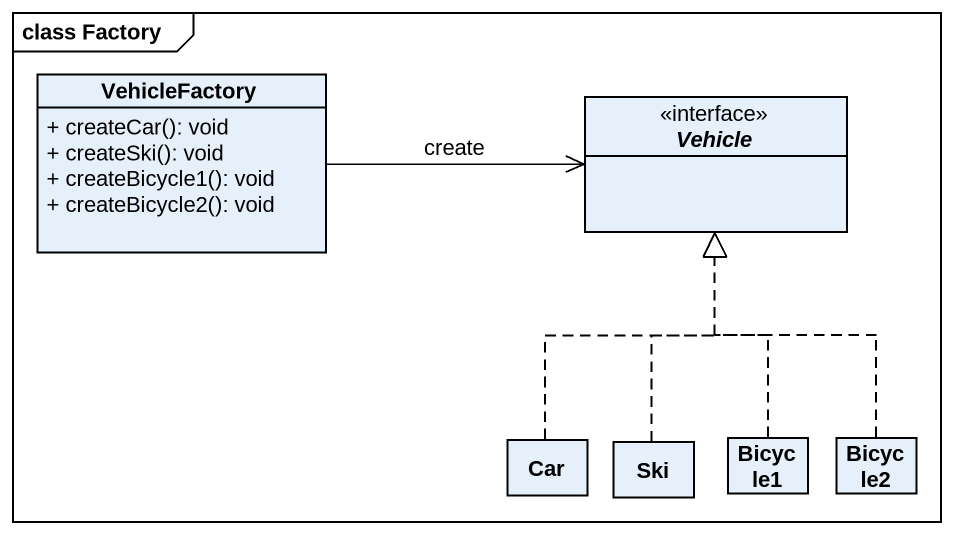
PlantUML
@startuml
mainframe class Factory
hide circle
hide empty members
skinparam classAttributeIconSize 0
class VehicleFactory {
  + createCar(): void
  + createSki(): void
  + createBicycle1(): void
  + createBicycle2(): void
}
interface Vehicle
class Car
class Ski
class Bicycle1
class Bicycle2
VehicleFactory -right-> Vehicle : create
Car .up.|> Vehicle
Ski .up.|> Vehicle
Bicycle1 .up.|> Vehicle
Bicycle2 .up.|> Vehicle
@enduml
